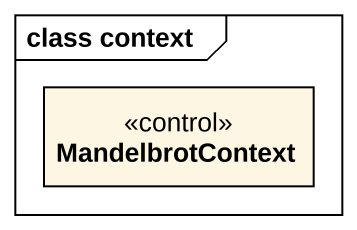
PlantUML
@startuml
mainframe class context
hide circle
hide empty members
class MandelbrotContext <<control>>
@enduml
